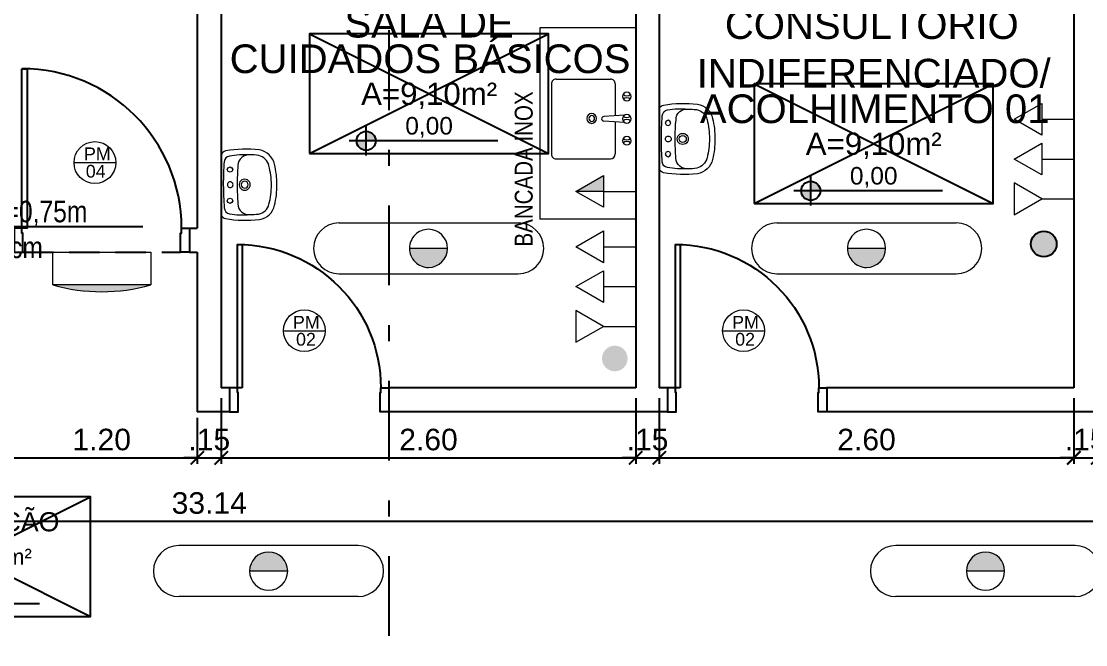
# Model space of a CAD drawing. Header units: inches. Extents: x 44782 to 44933, y 6798 to 6838.
# Drawn here: x 44809.21 to 44815.89, y 6819.22 to 6823.13 of the extents above; entities that cross this region are included whole.
import ezdxf
from ezdxf import colors
from ezdxf.entities.mleader import LeaderData, LeaderLine
from ezdxf.enums import TextEntityAlignment as Align
from ezdxf.math import Vec2, Vec3

# ---------------------------------------------------------------- set-up
doc = ezdxf.new("R2010")
doc.units = ezdxf.units.IN
doc.header["$MEASUREMENT"] = 0
doc.linetypes.add('DASHDOT', pattern=[1, 0.5, -0.25, 0, -0.25])
doc.linetypes.add('HIDDEN', pattern=[9.525, 6.35, -3.175])
doc.layers.get('Defpoints').update_dxf_attribs({"color": 250})
for name, color, linetype, lineweight in [('at_Entity', 7, 'Continuous', 9), ('at_Text', 7, 'Continuous', 9), ('at_Text @ 75', 7, 'Continuous', 9)]:
    doc.layers.add(name, color=color, linetype=linetype, lineweight=lineweight)
for name, color, linetype in [('BASCULANTE', 1, 'Continuous'), ('LAMPADAS', 5, 'Continuous'), ('Layout_Equipamentos', 7, 'Continuous'), ('linha de corte', 1, 'Continuous'), ('LOUÇAS', 7, 'Continuous'), ('PAREDES', 4, 'Continuous'), ('ponto de lógica', 7, 'Continuous'), ('PONTO DENTISTA', 7, 'Continuous'), ('PORTAS', 2, 'Continuous'), ('TEXTO01', 7, 'Continuous'), ('TEXTO02', 3, 'Continuous'), ('TEXTO03', 2, 'Continuous'), ('TEXTO2', 2, 'Continuous')]:
    doc.layers.add(name, color=color, linetype=linetype)
doc.layers.add('TOMADAS', color=150, linetype='Continuous', true_color=0x007fff)
doc.styles.add('0.15 - Texto Mínimo', font='ARIALN.TTF', dxfattribs={"height": 0.0015})
doc.styles.add('ARIAL', font='ARIALN.TTF', dxfattribs={"height": 0.18})
doc.styles.add('Fonte 02', font='ARIALUNI.TTF')
doc.styles.add('FONTE01', font='swissi.ttf')
doc.styles.add('Fonte02', font='arial.ttf')
doc.styles.add('TEXTO1', font='swissko.ttf', dxfattribs={"width": 0.6, "height": 0.1})
doc.dimstyles.new('Esc 1-75', dxfattribs={"dimscale": 0.75, "dimtxt": 0.18, "dimasz": 0.1125, "dimexe": 0.05, "dimexo": 0.05, "dimgap": 0.06, "dimtad": 1, "dimzin": 4, "dimdsep": 46, "dimtxsty": 'Fonte 02', "dimblk": 'ARCHTICK', "dimcen": 0, "dimclrd": 250, "dimclre": 250, "dimadec": 0, "dimazin": 1, "dimtfac": 1, "dimtix": 1, "dimtmove": 1, "dimatfit": 3, "dimldrblk": 'ARCHTICK', "dimfxl": 0, "dimarcsym": 0})

# ---------------------------------------------------------------- blocks, each defined once
blk = doc.blocks.new('A$C2B7D2525')
at = {"layer": 'at_Entity', "true_color": 0x007fff}
h = blk.add_hatch(color=150, dxfattribs=at)
h.dxf.hatch_style = 1
h.paths.add_polyline_path([(0.723, 0.2795, 0.414214), (0.6034, 0.1599, 0.002212), (0.6034, 0.1588), (0.8427, 0.1588, 0.002212), (0.8427, 0.1599, 0.414214)])
at = {"layer": 'at_Entity', "color": 150, "true_color": 0x007fff}
for p, q in [((1.2852, 0.3197), (0.1609, 0.3197)), ((0.7241, 0.1588), (0.6034, 0.1588)), ((0.8427, 0.1588), (0.6034, 0.1588)), ((0.8427, 0.1588), (0.7241, 0.1588)), ((0.8427, 0.1588), (0.7241, 0.1588)), ((1.2852, 0), (0.1609, 0))]:
    blk.add_line(p, q, dxfattribs=at)
for centre, radius, start, end in [((0.1599, 0.1599), 0.1599, 90, 180), ((0.723, 0.1599), 0.1196, 90, 180), ((0.723, 0.1599), 0.1196, 360, 90), ((1.2841, 0.1599), 0.1599, 0.00268, 90), ((0.1599, 0.1599), 0.1599, 180, 270), ((0.723, 0.1599), 0.1196, 180, 270), ((0.723, 0.1599), 0.1196, 270, 0), ((1.2841, 0.1599), 0.1599, 270.00537, 0.00268)]:
    blk.add_arc(centre, radius, start, end, dxfattribs=at)
blk = doc.blocks.new('Leg_Ambiente05_50')
at = {"layer": 'TEXTO01', "linetype": 'Continuous', "ltscale": 0.0001}
h = blk.add_hatch(color=256, dxfattribs=at)
h.paths.add_polyline_path([(-0.2635, -0.157), (-0.2635, -0.1969), (-0.2235, -0.1969, 0.414214)])
h.paths.add_polyline_path([(-0.2635, -0.1969), (-0.3034, -0.1969, 0.414214), (-0.2635, -0.2368)])
at = {"layer": 'Defpoints'}
for p, q in [((-0.5, -0.25), (0.5, 0.25)), ((-0.5, 0.25), (0.5, -0.25))]:
    blk.add_line(p, q, dxfattribs=at)
blk.add_lwpolyline([(-0.5, -0.25), (0.5, -0.25), (0.5, 0.25), (-0.5, 0.25)], close=True, dxfattribs=at)
at = {"layer": 'TEXTO01', "linetype": 'Continuous', "ltscale": 0.0001}
for p, q in [((-0.2635, -0.2589), (-0.2635, -0.1349)), ((0.2874, -0.1969), (-0.3344, -0.1969))]:
    blk.add_line(p, q, dxfattribs=at)
blk.add_circle((-0.2635, -0.1969), 0.0399, dxfattribs=at)
at = {"layer": 'TEXTO01', "style": 'FONTE01'}
blk.add_attdef('NÍVEL', text='', height=0.08, dxfattribs=at).set_placement((0, -0.1338), align=Align.MIDDLE_CENTER)
at = {"layer": 'TEXTO02', "style": 'Fonte02'}
blk.add_attdef('ÁREA', text='', height=0.1, dxfattribs=at).set_placement((0, 0.0311), align=Align.MIDDLE_CENTER)
at = {"layer": 'TEXTO03', "style": 'Fonte02'}
for tag, p in [('AMB1', (0.0037, 0.5301)), ('AMB1', (0, 0.3711)), ('AMB2', (0, 0.2036))]:
    blk.add_attdef(tag, text='', height=0.12, dxfattribs=at).set_placement(p, align=Align.MIDDLE_CENTER)
blk = doc.blocks.new('A$C1E546F2D')
at = {"layer": 'PORTAS'}
for points in [[(0.921, 0.1503), (0.9507, 0.1503), (0.9507, 1.0502), (0.921, 1.0502), (0.921, 0.1503)], [(0, 0.1503), (0, 0), (0.055, 0), (0.055, 0.1207), (0.0508, 0.1207), (0.0508, 0.1503), (0, 0.1503)], [(1.0015, 0.1503), (1.0015, 0), (0.9464, 0), (0.9464, 0.1207), (0.9507, 0.1207), (0.9507, 0.1503), (1.0015, 0.1503)]]:
    blk.add_lwpolyline(points, dxfattribs=at)
blk.add_arc((0.9507, 0.1503), 0.8998, 90, 180, dxfattribs=at)
blk = doc.blocks.new('A$C47793E6F')
at = {"layer": 'PORTAS'}
blk.add_lwpolyline([(0.0487, 1.1518), (0.0805, 1.1518), (0.0805, 0.1503), (0.0487, 0.1503)], close=True, dxfattribs=at)
for points in [[(0, 0.1503), (0, 0), (0.055, 0), (0.055, 0.1207), (0.0487, 0.1207), (0.0487, 0.1503), (0, 0.1503)], [(1.0989, 0.1503), (1.0989, 0), (1.0438, 0), (1.0438, 0.1207), (1.0502, 0.1207), (1.0502, 0.1503), (1.0989, 0.1503)]]:
    blk.add_lwpolyline(points, dxfattribs=at)
blk.add_arc((0.0487, 0.1503), 1.0015, 0, 90, dxfattribs=at)
blk = doc.blocks.new('new block12')
at = {"layer": 'at_Entity', "color": 0}
for p, q in [((-0.1079, 0.0656), (-0.0973, 0.0719)), ((-0.0973, 0.0719), (-0.0846, 0.0656)), ((0.0868, 0.0656), (0.0995, 0.0719)), ((0.0995, 0.0719), (0.11, 0.0656)), ((-0.1904, 0), (0, 0)), ((-0.1143, 0.055), (-0.1079, 0.0656)), ((-0.1079, 0.0423), (-0.1143, 0.055)), ((-0.0973, 0.036), (-0.1079, 0.0423)), ((-0.0846, 0.0423), (-0.0973, 0.036)), ((-0.0846, 0.0656), (-0.0804, 0.055)), ((-0.0804, 0.055), (-0.0846, 0.0423)), ((-0.0635, 0), (0.1248, 0)), ((0, 0), (0.1926, 0)), ((0.0825, 0.055), (0.0868, 0.0656)), ((0.0868, 0.0423), (0.0825, 0.055)), ((0.0995, 0.036), (0.0868, 0.0423)), ((0.11, 0.0423), (0.0995, 0.036)), ((0.11, 0.0656), (0.1164, 0.055)), ((0.1164, 0.055), (0.11, 0.0423))]:
    blk.add_line(p, q, dxfattribs=at)
for centre, radius, start, end in [((-0.0119, -0.1249), 0.4735, 88.69805, 104.42194), ((0.0099, -0.1255), 0.4741, 75.63679, 91.34148), ((-0.1037, 0.2192), 0.1175, 102.51398, 169.94425), ((-0.1021, 0.2163), 0.0847, 102.94607, 167.28087), ((0.0138, -0.2613), 0.5766, 91.35244, 103.5038), ((-0.0133, -0.2572), 0.5725, 76.4579, 88.69664), ((0.1052, 0.222), 0.0784, 8.41938, 78.38368), ((0.1075, 0.2249), 0.1107, 7.71962, 79.59246), ((0.5296, 0.1532), 0.7539, 173.41338, 189.69292), ((0.1228, 0.188), 0.311, 171.32208, 181.82646), ((-0.1329, 0.1882), 0.3189, 357.99462, 8.16964), ((-0.5309, 0.1535), 0.7531, 350.27914, 6.57653), ((0.4249, 0.1494), 0.6136, 177.32306, 189.24154), ((-0.1166, 0.1739), 0.0716, 176.60246, 219.59969), ((-0.0011, 0.1471), 0.0349, 150.00315, 209.99685), ((-0.0011, 0.1471), 0.0349, 90, 149.99293), ((-0.0011, 0.1471), 0.0222, 90, 180), ((-0.0011, 0.1471), 0.0222, 180, 270), ((-0.0011, 0.1471), 0.0349, 29.99676, 89.99928), ((-0.0011, 0.1471), 0.0222, 360, 90), ((-0.0011, 0.1471), 0.0222, 270.00968, 360), ((-0.0011, 0.1471), 0.0349, 330.00315, 29.99685), ((0.1078, 0.1732), 0.0781, 324.65246, 2.83944), ((-0.2623, 0.1317), 0.4504, 349.78202, 5.79718), ((-0.1209, 0.1714), 0.0667, 220.34381, 269.44866), ((0.0021, 1.5743), 1.4748, 265.18956, 269.93912), ((-0.0011, 0.1471), 0.0349, 209.99676, 269.99928), ((-0.0011, 0.0561), 0.018, 90, 150.03984), ((-0.0011, 0.1471), 0.0349, 270, 329.99293), ((-0.001, 0.0561), 0.018, 30.01908, 90.03665), ((-0.001, 1.4521), 1.3526, 270.02076, 275.09507), ((0.1226, 0.1679), 0.0631, 266.77318, 320.7547), ((-0.1647, 0.0446), 0.0522, 200.54167, 238.93005), ((-0.1427, 0.0567), 0.0385, 188.75581, 265.61268), ((-0.0074, 1.7284), 1.7156, 265.3753, 270.21026), ((-0.0011, 0.0561), 0.018, 150.01278, 209.98722), ((-0.0011, 0.0561), 0.018, 210.01908, 270.03665), ((-0.0011, 0.0561), 0.018, 270, 330.03984), ((-0.0011, 1.8918), 1.879, 270, 274.41438), ((-0.0011, 0.0561), 0.018, 330.01278, 29.98722), ((0.1414, 0.0585), 0.0402, 273.11398, 350.39284), ((0.1736, 0.034), 0.0386, 297.86727, 348.56925)]:
    blk.add_arc(centre, radius, start, end, dxfattribs=at)
blk = doc.blocks.new('A$C334228FE')
at = {"layer": 'at_Entity', "color": 7}
for p, q in [((0, 0.47), (0, 0.0296)), ((0.0296, 0.4997), (0.3705, 0.4997)), ((0.4002, 0.47), (0.4002, 0.2689)), ((0.4588, 0.2731), (0.3282, 0.2647)), ((0.4588, 0.2287), (0.3282, 0.2371)), ((0.4002, 0.2329), (0.4002, 0.0296)), ((0.0296, 0), (0.3705, 0))]:
    blk.add_line(p, q, dxfattribs=at)
for centre, radius, start, end in [((0.0289, 0.4708), 0.0289, 88.51591, 181.48409), ((0.3713, 0.4708), 0.0289, 358.51591, 91.48409), ((0.4732, 0.3906), 0.0265, 90, 180), ((0.4732, 0.4309), 0.0349, 228.99356, 311.00644), ((0.4732, 0.3906), 0.0265, 360, 90), ((0.4732, 0.3906), 0.0265, 180, 270), ((0.4732, 0.3483), 0.0349, 48.79028, 131.20972), ((0.4732, 0.3906), 0.0265, 270, 0), ((0.253, 0.253), 0.0307, 90, 180), ((0.253, 0.253), 0.018, 90, 180), ((0.253, 0.253), 0.0307, 360, 90), ((0.253, 0.253), 0.018, 360, 90), ((0.4732, 0.2509), 0.0265, 90, 180), ((0.4732, 0.2509), 0.0265, 360, 90), ((0.253, 0.253), 0.0307, 180, 270), ((0.253, 0.253), 0.018, 180, 270), ((0.253, 0.253), 0.018, 270, 0), ((0.253, 0.253), 0.0307, 270, 0), ((0.3292, 0.2509), 0.0138, 150.70689, 210.72114), ((0.3292, 0.2509), 0.0138, 90.69216, 150.70662), ((0.3292, 0.2509), 0.0138, 210.72149, 270.73606), ((0.4732, 0.2509), 0.0265, 180, 270), ((0.4732, 0.2107), 0.0349, 49.53178, 130.46822), ((0.4732, 0.2932), 0.0349, 231.42735, 308.57265), ((0.4732, 0.2509), 0.0265, 270, 0), ((0.4732, 0.1133), 0.0265, 90, 180), ((0.4732, 0.1133), 0.0265, 360, 90), ((0.4732, 0.1133), 0.0265, 180, 270), ((0.4732, 0.073), 0.0349, 48.69146, 131.30854), ((0.4732, 0.1535), 0.0349, 228.8837, 311.1163), ((0.4732, 0.1133), 0.0265, 270, 0), ((0.0289, 0.0289), 0.0289, 178.51591, 271.48409), ((0.3695, 0.0307), 0.0307, 270.00551, 0)]:
    blk.add_arc(centre, radius, start, end, dxfattribs=at)
blk = doc.blocks.new('A$C723049BA')
at = {"layer": 'at_Entity'}
h = blk.add_hatch(color=10, dxfattribs=at)
h.dxf.hatch_style = 1
h.paths.add_polyline_path([(0, 0.0423, 0.137406), (0.6164, 0.0423)])
at = {"layer": 'at_Entity', "color": 10}
for p, q in [((0.0002, 0.0423), (0.0002, 0.2477)), ((0.0002, 0.2477), (0.6163, 0.2477)), ((0.6163, 0.2477), (0.6163, 0.0423)), ((0.6163, 0.0423), (0.0002, 0.0423)), ((0.3072, 0.0423), (0.0002, 0.0423)), ((0.6163, 0.0423), (0.3072, 0.0423))]:
    blk.add_line(p, q, dxfattribs=at)
blk.add_arc((0.3082, 1.1427), 1.1427, 254.36158, 285.64393, dxfattribs=at)
blk = doc.blocks.new('A$C0C4A46CA')
at = {"layer": 'at_Entity', "color": 0}
for p, q in [((0.3748, 0.199), (0.2011, 0.0995)), ((0.3748, 0), (0.3748, 0.199)), ((0.2011, 0.0995), (0, 0.0995)), ((0.2011, 0.0995), (0.3748, 0))]:
    blk.add_line(p, q, dxfattribs=at)
blk = doc.blocks.new('A$C4BC3063A')
at = {"layer": 'at_Entity', "color": 150, "true_color": 0x007fff}
for p, q in [((0.2011, 0), (0.2011, 0.199)), ((0.2011, 0.199), (0.3748, 0.0995)), ((0.2011, 0.0995), (0, 0.0995)), ((0.3748, 0.0995), (0.2011, 0))]:
    blk.add_line(p, q, dxfattribs=at)
blk = doc.blocks.new('A$C1ECA369E')
at = {"layer": 'at_Entity', "true_color": 0x007fff}
h = blk.add_hatch(color=150, dxfattribs=at)
h.dxf.hatch_style = 1
h.paths.add_polyline_path([(0.1736, 0), (0.1736, 0.0995), (0, 0.0995)])
at = {"layer": 'at_Entity', "color": 150, "true_color": 0x007fff}
for p, q in [((0.1736, 0.199), (0, 0.0995)), ((0.1736, 0), (0.1736, 0.199)), ((0, 0.0995), (0.1736, 0)), ((0.1736, 0.0995), (0, 0.0995)), ((0.1736, 0.0995), (0.3748, 0.0995))]:
    blk.add_line(p, q, dxfattribs=at)
blk = doc.blocks.new('_ARCHTICK')
at = {"color": 0, "linetype": 'ByBlock', "const_width": 0.15}
blk.add_lwpolyline([(-0.5, -0.5), (0.5, 0.5)], dxfattribs=at)
blk = doc.blocks.new('*D223')
at = {"layer": 'at_Text', "color": 250, "lineweight": -2, "transparency": 16777216}
for p, q in [((44809.1105, 6820.6442), (44809.1105, 6820.3552)), ((44810.3103, 6820.6442), (44810.3103, 6820.3552)), ((44809.1105, 6820.3927), (44810.3103, 6820.3927))]:
    blk.add_line(p, q, dxfattribs=at)
at = {"layer": 'Defpoints', "color": 0, "transparency": 16777216}
for p in [(44809.1105, 6820.6817), (44810.3103, 6820.6817), (44810.3103, 6820.3927)]:
    blk.add_point(p, dxfattribs=at)
at = {"layer": 'at_Text', "color": 250, "lineweight": -2, "transparency": 16777216, "xscale": 0.084375, "yscale": 0.084375, "zscale": 0.084375, "rotation": 180}
blk.add_blockref('_ARCHTICK', (44809.1105, 6820.3927), dxfattribs=at)
at = {"layer": 'at_Text', "color": 250, "lineweight": -2, "transparency": 16777216, "xscale": 0.084375, "yscale": 0.084375, "zscale": 0.084375}
blk.add_blockref('_ARCHTICK', (44810.3103, 6820.3927), dxfattribs=at)
at = {"layer": 'at_Text', "color": 0, "transparency": 16777216, "insert": (44809.7104, 6820.5067), "char_height": 0.135, "attachment_point": 5, "style": 'Fonte 02'}
blk.add_mtext('1.20', dxfattribs=at)
blk = doc.blocks.new('*D224')
at = {"layer": 'at_Text', "color": 250, "lineweight": -2, "transparency": 16777216}
for p, q in [((44810.4606, 6820.7677), (44810.4606, 6820.3552)), ((44810.3103, 6820.6442), (44810.3103, 6820.3552)), ((44810.3103, 6820.3927), (44810.2259, 6820.3927)), ((44810.3103, 6820.3927), (44810.4606, 6820.3927)), ((44810.4606, 6820.3927), (44810.5449, 6820.3927))]:
    blk.add_line(p, q, dxfattribs=at)
at = {"layer": 'Defpoints', "color": 0, "transparency": 16777216}
for p in [(44810.4606, 6820.8319), (44810.3103, 6820.6817), (44810.4606, 6820.3927)]:
    blk.add_point(p, dxfattribs=at)
at = {"layer": 'at_Text', "color": 250, "lineweight": -2, "transparency": 16777216, "xscale": 0.084375, "yscale": 0.084375, "zscale": 0.084375}
blk.add_blockref('_ARCHTICK', (44810.3103, 6820.3927), dxfattribs=at)
at = {"layer": 'at_Text', "color": 250, "lineweight": -2, "transparency": 16777216, "xscale": 0.084375, "yscale": 0.084375, "zscale": 0.084375, "rotation": 180}
blk.add_blockref('_ARCHTICK', (44810.4606, 6820.3927), dxfattribs=at)
at = {"layer": 'at_Text', "color": 0, "transparency": 16777216, "insert": (44810.3854, 6820.5067), "char_height": 0.135, "attachment_point": 5, "style": 'Fonte 02'}
blk.add_mtext('.15', dxfattribs=at)
blk = doc.blocks.new('*D225')
at = {"layer": 'at_Text', "color": 250, "lineweight": -2, "transparency": 16777216}
for p, q in [((44810.4606, 6820.7677), (44810.4606, 6820.3552)), ((44813.0612, 6820.7677), (44813.0612, 6820.3552)), ((44810.4606, 6820.3927), (44813.0612, 6820.3927))]:
    blk.add_line(p, q, dxfattribs=at)
at = {"layer": 'Defpoints', "color": 0, "transparency": 16777216}
for p in [(44810.4606, 6820.8319), (44813.0612, 6820.8319), (44813.0612, 6820.3927)]:
    blk.add_point(p, dxfattribs=at)
at = {"layer": 'at_Text', "color": 250, "lineweight": -2, "transparency": 16777216, "xscale": 0.084375, "yscale": 0.084375, "zscale": 0.084375, "rotation": 180}
blk.add_blockref('_ARCHTICK', (44810.4606, 6820.3927), dxfattribs=at)
at = {"layer": 'at_Text', "color": 250, "lineweight": -2, "transparency": 16777216, "xscale": 0.084375, "yscale": 0.084375, "zscale": 0.084375}
blk.add_blockref('_ARCHTICK', (44813.0612, 6820.3927), dxfattribs=at)
at = {"layer": 'at_Text', "color": 0, "transparency": 16777216, "insert": (44811.7609, 6820.5067), "char_height": 0.135, "attachment_point": 5, "style": 'Fonte 02'}
blk.add_mtext('2.60', dxfattribs=at)
blk = doc.blocks.new('*D226')
at = {"layer": 'at_Text', "color": 250, "lineweight": -2, "transparency": 16777216}
for p, q in [((44813.0612, 6820.7677), (44813.0612, 6820.3552)), ((44813.2093, 6820.7677), (44813.2093, 6820.3552)), ((44813.0612, 6820.3927), (44812.9768, 6820.3927)), ((44813.0612, 6820.3927), (44813.2093, 6820.3927)), ((44813.2093, 6820.3927), (44813.2937, 6820.3927))]:
    blk.add_line(p, q, dxfattribs=at)
at = {"layer": 'Defpoints', "color": 0, "transparency": 16777216}
for p in [(44813.0612, 6820.8319), (44813.2093, 6820.8319), (44813.2093, 6820.3927)]:
    blk.add_point(p, dxfattribs=at)
at = {"layer": 'at_Text', "color": 250, "lineweight": -2, "transparency": 16777216, "xscale": 0.084375, "yscale": 0.084375, "zscale": 0.084375}
blk.add_blockref('_ARCHTICK', (44813.0612, 6820.3927), dxfattribs=at)
at = {"layer": 'at_Text', "color": 250, "lineweight": -2, "transparency": 16777216, "xscale": 0.084375, "yscale": 0.084375, "zscale": 0.084375, "rotation": 180}
blk.add_blockref('_ARCHTICK', (44813.2093, 6820.3927), dxfattribs=at)
at = {"layer": 'at_Text', "color": 0, "transparency": 16777216, "insert": (44813.1353, 6820.5067), "char_height": 0.135, "attachment_point": 5, "style": 'Fonte 02'}
blk.add_mtext('.15', dxfattribs=at)
blk = doc.blocks.new('*D227')
at = {"layer": 'at_Text', "color": 250, "lineweight": -2, "transparency": 16777216}
for p, q in [((44813.2093, 6820.7677), (44813.2093, 6820.3552)), ((44815.81, 6820.7677), (44815.81, 6820.3552)), ((44813.2093, 6820.3927), (44815.81, 6820.3927))]:
    blk.add_line(p, q, dxfattribs=at)
at = {"layer": 'Defpoints', "color": 0, "transparency": 16777216}
for p in [(44813.2093, 6820.8319), (44815.81, 6820.8319), (44815.81, 6820.3927)]:
    blk.add_point(p, dxfattribs=at)
at = {"layer": 'at_Text', "color": 250, "lineweight": -2, "transparency": 16777216, "xscale": 0.084375, "yscale": 0.084375, "zscale": 0.084375, "rotation": 180}
blk.add_blockref('_ARCHTICK', (44813.2093, 6820.3927), dxfattribs=at)
at = {"layer": 'at_Text', "color": 250, "lineweight": -2, "transparency": 16777216, "xscale": 0.084375, "yscale": 0.084375, "zscale": 0.084375}
blk.add_blockref('_ARCHTICK', (44815.81, 6820.3927), dxfattribs=at)
at = {"layer": 'at_Text', "color": 0, "transparency": 16777216, "insert": (44814.5096, 6820.5067), "char_height": 0.135, "attachment_point": 5, "style": 'Fonte 02'}
blk.add_mtext('2.60', dxfattribs=at)
blk = doc.blocks.new('*D228')
at = {"layer": 'at_Text', "color": 250, "lineweight": -2, "transparency": 16777216}
for p, q in [((44815.81, 6820.7677), (44815.81, 6820.3552)), ((44815.9602, 6820.7677), (44815.9602, 6820.3552)), ((44815.81, 6820.3927), (44815.7256, 6820.3927)), ((44815.81, 6820.3927), (44815.9602, 6820.3927)), ((44815.9602, 6820.3927), (44816.0446, 6820.3927))]:
    blk.add_line(p, q, dxfattribs=at)
at = {"layer": 'Defpoints', "color": 0, "transparency": 16777216}
for p in [(44815.81, 6820.8319), (44815.9602, 6820.8319), (44815.9602, 6820.3927)]:
    blk.add_point(p, dxfattribs=at)
at = {"layer": 'at_Text', "color": 250, "lineweight": -2, "transparency": 16777216, "xscale": 0.084375, "yscale": 0.084375, "zscale": 0.084375}
blk.add_blockref('_ARCHTICK', (44815.81, 6820.3927), dxfattribs=at)
at = {"layer": 'at_Text', "color": 250, "lineweight": -2, "transparency": 16777216, "xscale": 0.084375, "yscale": 0.084375, "zscale": 0.084375, "rotation": 180}
blk.add_blockref('_ARCHTICK', (44815.9602, 6820.3927), dxfattribs=at)
at = {"layer": 'at_Text', "color": 0, "transparency": 16777216, "insert": (44815.8851, 6820.5067), "char_height": 0.135, "attachment_point": 5, "style": 'Fonte 02'}
blk.add_mtext('.15', dxfattribs=at)
blk = doc.blocks.new('*D237')
at = {"layer": 'at_Text', "color": 250, "lineweight": -2, "transparency": 16777216}
for p, q in [((44793.8156, 6820.3694), (44793.8156, 6819.9569)), ((44826.9553, 6820.3694), (44826.9553, 6819.9569)), ((44793.8156, 6819.9944), (44826.9553, 6819.9944))]:
    blk.add_line(p, q, dxfattribs=at)
at = {"layer": 'Defpoints', "color": 0, "transparency": 16777216}
for p in [(44793.8156, 6820.6817), (44826.9553, 6820.6817), (44826.9553, 6819.9944)]:
    blk.add_point(p, dxfattribs=at)
at = {"layer": 'at_Text', "color": 250, "lineweight": -2, "transparency": 16777216, "xscale": 0.084375, "yscale": 0.084375, "zscale": 0.084375, "rotation": 180}
blk.add_blockref('_ARCHTICK', (44793.8156, 6819.9944), dxfattribs=at)
at = {"layer": 'at_Text', "color": 250, "lineweight": -2, "transparency": 16777216, "xscale": 0.084375, "yscale": 0.084375, "zscale": 0.084375}
blk.add_blockref('_ARCHTICK', (44826.9553, 6819.9944), dxfattribs=at)
at = {"layer": 'at_Text', "color": 0, "transparency": 16777216, "insert": (44810.3854, 6820.1084), "char_height": 0.135, "attachment_point": 5, "style": 'Fonte 02'}
blk.add_mtext('33.14', dxfattribs=at)
blk = doc.blocks.new('_DotSmall')
at = {"color": 0, "linetype": 'ByBlock', "const_width": 0.5}
blk.add_lwpolyline([(-0.0625, 0, 1), (0.0625, 0, 1)], format="xyb", close=True, dxfattribs=at)

msp = doc.modelspace()

# ---------------------------------------------------------------- hatches: boundary and pattern name
at = {"layer": 'ponto de lógica'}
h = msp.add_hatch(color=256, dxfattribs=at)
h.dxf.hatch_style = 1
h.paths.add_polyline_path([(44815.7023, 6821.7341, 1), (44815.5414, 6821.7341, 1)])
h = msp.add_hatch(color=256, dxfattribs=at)
h.dxf.hatch_style = 1
h.paths.add_polyline_path([(44812.8495, 6821.016, -1), (44813.0104, 6821.016, -1)])

# ---------------------------------------------------------------- linework, layer by layer
at = {"layer": 'at_Entity', "color": 7}
for p, q in [((44813.0612, 6823.0898), (44812.4602, 6823.0898)), ((44812.4602, 6823.0898), (44812.4602, 6821.89)), ((44813.0612, 6821.89), (44812.4602, 6821.89))]:
    msp.add_line(p, q, dxfattribs=at)
at = {"layer": 'BASCULANTE', "linetype": 'HIDDEN', "ltscale": 0.03}
msp.add_line((44809.2163, 6821.6826), (44810.2051, 6821.6826), dxfattribs=at)
at = {"layer": 'linha de corte', "color": 6, "linetype": 'DASHDOT'}
msp.add_line((44811.5144, 6799.4751), (44811.5144, 6837.2931), dxfattribs=at)
at = {"layer": 'PAREDES'}
for p, q in [((44810.3103, 6824.4821), (44810.3103, 6821.8328)), ((44810.4606, 6824.3319), (44810.4606, 6820.8319)), ((44813.0612, 6824.3319), (44813.0612, 6820.8319)), ((44813.2093, 6824.3319), (44813.2093, 6820.8319)), ((44815.81, 6824.3319), (44815.81, 6820.8319)), ((44810.2616, 6821.8328), (44810.3103, 6821.8328)), ((44810.2616, 6821.6826), (44810.3103, 6821.6826)), ((44810.3103, 6821.6826), (44810.3103, 6820.6817)), ((44810.5113, 6820.8319), (44810.4606, 6820.8319)), ((44813.0612, 6820.8319), (44811.5101, 6820.8319)), ((44813.2601, 6820.8319), (44813.2093, 6820.8319)), ((44815.81, 6820.8319), (44814.2589, 6820.8319)), ((44810.5113, 6820.6817), (44810.3103, 6820.6817)), ((44813.2601, 6820.6817), (44811.5101, 6820.6817)), ((44816.0089, 6820.6817), (44814.2589, 6820.6817))]:
    msp.add_line(p, q, dxfattribs=at)
at = {"layer": 'ponto de lógica'}
msp.add_circle((44815.6219, 6821.7341), 0.0805, dxfattribs=at)
at = {"layer": 'TEXTO01', "lineweight": 9}
for p, q in [((44809.5365, 6822.2452), (44809.7991, 6822.2452)), ((44810.8518, 6821.1903), (44811.1145, 6821.1903)), ((44813.6075, 6821.1903), (44813.8702, 6821.1903))]:
    msp.add_line(p, q, dxfattribs=at)
for centre in [(44809.6678, 6822.2452), (44810.982, 6821.1903), (44813.7377, 6821.1903)]:
    msp.add_circle(centre, 0.1313, dxfattribs=at)

# ---------------------------------------------------------------- block references
ref = msp.add_blockref('Leg_Ambiente05_50', (44811.7647, 6822.6771), dxfattribs=dict(xscale=1.5, yscale=1.5, zscale=1.5))
ref.add_attrib('AMB1', 'SALA DE', dxfattribs={"layer": 'TEXTO03', "height": 0.18, "style": 'Fonte02'}).set_placement((44811.7647, 6823.1199), align=Align.MIDDLE_CENTER)
ref.add_attrib('AMB2', 'CUIDADOS BÁSICOS', dxfattribs={"layer": 'TEXTO03', "height": 0.18, "style": 'Fonte02'}).set_placement((44811.7708, 6822.8967), align=Align.MIDDLE_CENTER)
ref.add_attrib('ÁREA', 'A=9,10m²', dxfattribs={"layer": 'TEXTO02', "height": 0.14, "style": 'Fonte02'}).set_placement((44811.7648, 6822.6771), align=Align.MIDDLE_CENTER)
ref.add_attrib('NÍVEL', '0,00', dxfattribs={"layer": 'TEXTO01', "height": 0.11, "style": 'FONTE01'}).set_placement((44811.7647, 6822.4764), align=Align.MIDDLE_CENTER)
ref = msp.add_blockref('Leg_Ambiente05_50', (44814.5548, 6822.3634), dxfattribs=dict(xscale=1.5, yscale=1.5, zscale=1.5))
ref.add_attrib('AMB1', 'INDIFERENCIADO/', dxfattribs={"layer": 'TEXTO03', "height": 0.18, "style": 'Fonte02'}).set_placement((44814.5548, 6822.8062), align=Align.MIDDLE_CENTER)
ref.add_attrib('AMB2', 'ACOLHIMENTO 01', dxfattribs={"layer": 'TEXTO03', "height": 0.18, "style": 'Fonte02'}).set_placement((44814.5609, 6822.5829), align=Align.MIDDLE_CENTER)
ref.add_attrib('ÁREA', 'A=9,10m²', dxfattribs={"layer": 'TEXTO02', "height": 0.14, "style": 'Fonte02'}).set_placement((44814.5549, 6822.3634), align=Align.MIDDLE_CENTER)
ref.add_attrib('NÍVEL', '0,00', dxfattribs={"layer": 'TEXTO01', "height": 0.11, "style": 'FONTE01'}).set_placement((44814.5548, 6822.1626), align=Align.MIDDLE_CENTER)
ref = msp.add_blockref('Leg_Ambiente05_50', (44808.8893, 6819.772), dxfattribs=dict(xscale=1.5, yscale=1.5, zscale=1.5))
ref.add_attrib('AMB2', 'CIRCULAÇÃO', dxfattribs={"layer": 'TEXTO03', "height": 0.12, "style": 'Fonte02'}).set_placement((44808.8954, 6819.9916), align=Align.MIDDLE_CENTER)
ref.add_attrib('ÁREA', 'A = 76,24m²', dxfattribs={"layer": 'TEXTO02', "height": 0.1, "style": 'Fonte02'}).set_placement((44808.8894, 6819.772), align=Align.MIDDLE_CENTER)
ref.add_attrib('NÍVEL', '0,00', dxfattribs={"layer": 'TEXTO01', "height": 0.08, "style": 'FONTE01'}).set_placement((44808.8893, 6819.5713), align=Align.MIDDLE_CENTER)
at = {"layer": 'at_Entity', "rotation": 180}
for p in [(44815.81, 6822.1172), (44813.0612, 6821.3166)]:
    msp.add_blockref('A$C0C4A46CA', p, dxfattribs=at)
at = {"layer": 'at_Entity'}
msp.add_blockref('A$C723049BA', (44809.4025, 6821.4349), dxfattribs=at)
at = {"layer": 'LAMPADAS', "rotation": 180}
for p in [(44812.4839, 6821.8669), (44815.2327, 6821.8669)]:
    msp.add_blockref('A$C2B7D2525', p, dxfattribs=at)
at = {"layer": 'LAMPADAS'}
for p in [(44810.0348, 6819.5221), (44814.5336, 6819.5221)]:
    msp.add_blockref('A$C2B7D2525', p, dxfattribs=at)
at = {"layer": 'Layout_Equipamentos', "xscale": -1, "rotation": 270}
msp.add_blockref('new block12', (44813.2093, 6822.3946), dxfattribs=at)
at = {"layer": 'Layout_Equipamentos', "rotation": 270}
msp.add_blockref('new block12', (44810.4606, 6822.1053), dxfattribs=at)
at = {"layer": 'LOUÇAS'}
msp.add_blockref('A$C334228FE', (44812.5322, 6822.269), dxfattribs=at)
at = {"layer": 'PORTAS'}
msp.add_blockref('A$C47793E6F', (44809.1613, 6821.6826), dxfattribs=at)
at = {"layer": 'PORTAS', "xscale": -1}
for p in [(44811.5128, 6820.6816), (44814.2616, 6820.6816)]:
    msp.add_blockref('A$C1E546F2D', p, dxfattribs=at)
at = {"layer": 'TOMADAS', "rotation": 180}
for p in [(44815.81, 6822.6169), (44815.81, 6822.3671), (44813.0612, 6821.8162), (44813.0612, 6821.5664)]:
    msp.add_blockref('A$C4BC3063A', p, dxfattribs=at)
at = {"layer": 'TOMADAS', "xscale": -1, "rotation": 180}
msp.add_blockref('A$C1ECA369E', (44812.6864, 6822.1635), dxfattribs=at)

# ---------------------------------------------------------------- texts
at = {"layer": 'at_Text @ 75', "insert": (44812.3021, 6821.7185), "char_height": 0.1125, "attachment_point": 1, "rotation": 90, "style": '0.15 - Texto Mínimo'}
msp.add_mtext_dynamic_manual_height_columns('BANCADA INOX', width=1.238014, gutter_width=0.5625, heights=[0], dxfattribs=at)
at = {"layer": 'TEXTO01', "lineweight": 9, "ltscale": 0.0001, "char_height": 0.080083, "width": 0.240515, "attachment_point": 1, "style": 'TEXTO1'}
for s, insert in [('{\\fSansSerif|b0|i0|c2|p2;\\W1;PM}', (44809.5991, 6822.3401)), ('{\\fSansSerif|b0|i0|c2|p2;\\W1;04}', (44809.6104, 6822.2309)), ('{\\fSansSerif|b0|i0|c2|p2;\\W1;PM}', (44810.9102, 6821.2836)), ('{\\fSansSerif|b0|i0|c2|p2;\\W1;PM}', (44813.6659, 6821.2836)), ('{\\fSansSerif|b0|i0|c2|p2;\\W1;02}', (44810.9297, 6821.1766)), ('{\\fSansSerif|b0|i0|c2|p2;\\W1;02}', (44813.6854, 6821.1766))]:
    msp.add_mtext(s, dxfattribs=dict(at, insert=insert))
at = {"layer": 'TEXTO2', "insert": (44813.6207, 6823.201), "char_height": 0.18, "attachment_point": 1, "style": 'Fonte 02'}
msp.add_mtext_dynamic_manual_height_columns('CONSULTÓRIO', width=0.143388, gutter_width=0.9, heights=[0], dxfattribs=at)

# ---------------------------------------------------------------- dimensions: what is measured, and where the dimension line sits
at = {"layer": 'at_Text'}
for base, p1, p2, picture, middle in [((44810.4606, 6820.3927), (44810.3103, 6820.6817), (44810.4606, 6820.8319), '*D224', (44810.3854, 6820.5067)), ((44813.0612, 6820.3927), (44810.4606, 6820.8319), (44813.0612, 6820.8319), '*D225', (44811.7609, 6820.5067)), ((44813.2093, 6820.3927), (44813.0612, 6820.8319), (44813.2093, 6820.8319), '*D226', (44813.1353, 6820.5067)), ((44815.81, 6820.3927), (44813.2093, 6820.8319), (44815.81, 6820.8319), '*D227', (44814.5096, 6820.5067)), ((44815.9602, 6820.3927), (44815.81, 6820.8319), (44815.9602, 6820.8319), '*D228', (44815.8851, 6820.5067)), ((44826.9553, 6819.9944), (44793.8156, 6820.6817), (44826.9553, 6820.6817), '*D237', (44810.3854, 6820.1084)), ((44810.3103, 6820.3927), (44809.1105, 6820.6817), (44810.3103, 6820.6817), '*D223', (44809.7104, 6820.5067))]:
    dim = msp.add_linear_dim(base=base, p1=p1, p2=p2, dimstyle='Esc 1-75', override={"dimfxl": 0.5}, dxfattribs=at)
    dim.commit()
    dim.dimension.update_dxf_attribs({"geometry": picture, "text_midpoint": middle})

# ---------------------------------------------------------------- leaders
at = {"layer": 'PONTO DENTISTA'}
ml = msp.add_multileader_mtext('Standard', dxfattribs=at)
ml.set_content('BANCADA DE GRANITO H=0,75m\\PCUBA DE SOBREPOR %%C30cm', color=256, style='ARIAL')
ml.set_leader_properties()
ml.set_arrow_properties(name='DOTSMALL')
ml.build(insert=Vec2(0, 0))
ml.multileader.update_dxf_attribs({"text_left_attachment_type": 6, "text_right_attachment_type": 6, "dogleg_length": 0.05, "arrow_head_size": 0.09, "scale": 0.75})
ctx = ml.context
ctx.base_point, ctx.scale, ctx.char_height, ctx.arrow_head_size, ctx.landing_gap_size, ctx.plane_origin = Vec3(44807.1183, 6821.8436), 0.75, 0.135, 0.09, 0.075, Vec3(44807.0601, 6821.203)
ctx.left_attachment, ctx.right_attachment = 6, 6
notes = []
notes.append((ctx, [(0, (1, 1, 0), (44807.0601, 6821.8436), (1, 0), 0.0582, [(0, [(44807.0601, 6821.203)], 0, [])])]))
ctx.mtext.insert, ctx.mtext.flow_direction = Vec3(44807.1933, 6822.0056), 5
for ctx, leaders in notes:
    for number, flags, end, landing, length, lines in leaders:
        leader = LeaderData()
        leader.index, (leader.has_last_leader_line, leader.has_dogleg_vector, leader.attachment_direction) = number, flags
        leader.last_leader_point, leader.dogleg_vector, leader.dogleg_length = Vec3(end), Vec3(landing), length
        for number, points, colour, breaks in lines:
            line = LeaderLine()
            line.index, line.vertices, line.color, line.breaks = number, Vec3.list(points), colors.encode_raw_color(colour), breaks
            leader.lines.append(line)
        ctx.leaders.append(leader)

doc.saveas('drawing.dxf')
